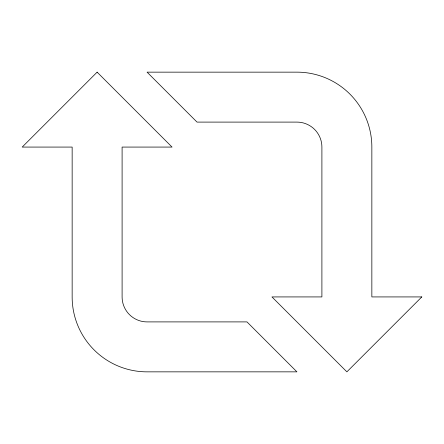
<?xml version="1.0" encoding="UTF-8"?>
<svg xmlns="http://www.w3.org/2000/svg" width="444" height="444" viewBox="0 0 444 444"><rect width="100%" height="100%" fill="white"/><g stroke="black" fill="none" stroke-linecap="round" stroke-linejoin="round"><path stroke-width="0.67" d="M97.125 72.15L22.2 147.075L72.15 147.075L72.15 296.925A74.925 74.925 0 0 0 147.075 371.85L296.925 371.85L246.975 321.9L147.075 321.9A24.975 24.975 0 0 1 122.1 296.925L122.1 147.075L172.05 147.075L97.125 72.15M421.8 296.925L346.875 371.85L271.95 296.925L321.9 296.925L321.9 147.075A24.975 24.975 0 0 0 296.925 122.1L197.025 122.1L147.075 72.15L296.925 72.15A74.925 74.925 0 0 1 371.85 147.075L371.85 296.925L421.8 296.925"/></g></svg>
